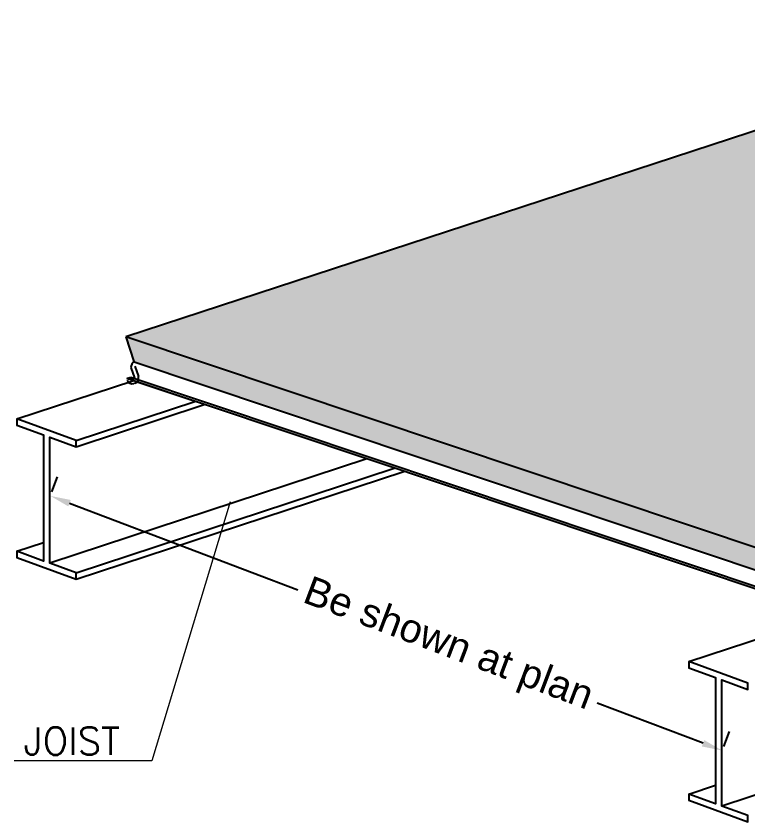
# Model space of a CAD drawing. Header units: inches. Extents: x 1387 to 2676, y -3005 to -2136.
# Drawn here: x 2511.71 to 2518.13, y -2974.33 to -2967.26 of the extents above; entities that cross this region are included whole.
import ezdxf
from ezdxf.enums import TextEntityAlignment as Align

# ---------------------------------------------------------------- set-up
doc = ezdxf.new("R2010")
doc.units = ezdxf.units.IN
doc.header["$MEASUREMENT"] = 0
doc.linetypes.add('HIDDEN', pattern=[0.375, 0.25, -0.125])
doc.layers.add('27', color=122, linetype='Continuous', lineweight=25)
doc.layers.add('30', color=86, linetype='Continuous', lineweight=18)
for name, color, linetype in [('8', 1, 'HIDDEN'), ('9', 9, 'Continuous'), ('DIMLINES', 4, 'Continuous')]:
    doc.layers.add(name, color=color, linetype=linetype)
doc.styles.add('Akam', font='romansp.shx')
doc.styles.get("Standard").update_dxf_attribs({"font": 'arial.ttf'})
doc.dimstyles.get("Standard").update_dxf_attribs({"dimtxt": 0.25, "dimasz": 0.18, "dimexe": 0.18, "dimexo": 0.0625, "dimgap": 0.09, "dimtad": 0, "dimdec": 0, "dimlfac": 100, "dimzin": 0, "dimdsep": 46, "dimtxsty": 'Standard', "dimcen": 0.09, "dimadec": 0, "dimazin": 0, "dimtfac": 1, "dimtdec": 0, "dimtofl": 0, "dimtmove": 0, "dimatfit": 3, "dimfxl": 1, "dimtolj": 1, "dimtzin": 0, "dimarcsym": 0})

# ---------------------------------------------------------------- blocks, each defined once
blk = doc.blocks.new('*D443')
at = {"layer": 'Defpoints', "color": 0, "transparency": 16777216}
for p in [(2512.01, -2971.4698), (2512.0019, -2971.4912), (2517.8992, -2973.7256)]:
    blk.add_point(p, dxfattribs=at)
at = {"layer": 'DIMLINES', "color": 0, "lineweight": -2, "transparency": 16777216}
for p, q in [((2512.024, -2971.4328), (2512.0738, -2971.3015)), ((2512.1783, -2971.5336), (2514.1823, -2972.2928)), ((2517.739, -2973.6404), (2516.8098, -2973.2883)), ((2517.9213, -2973.6671), (2517.971, -2973.5358))]:
    blk.add_line(p, q, dxfattribs=at)
at = {"layer": 'DIMLINES', "color": 0, "transparency": 16777216}
for points in [[(2512.189, -2971.5055), (2512.1677, -2971.5616), (2512.01, -2971.4698)], [(2517.7496, -2973.6123), (2517.7283, -2973.6684), (2517.9073, -2973.7041)]]:
    blk.add_solid(points, dxfattribs=at)
at = {"layer": 'DIMLINES', "color": 0, "transparency": 16777216, "insert": (2515.496, -2972.7906), "char_height": 0.25, "attachment_point": 5, "rotation": 339.24937}
blk.add_mtext('\\A1;Be shown at plan', dxfattribs=at)

msp = doc.modelspace()

# ---------------------------------------------------------------- hatches: boundary and pattern name
msp.add_hatch(color=252).paths.add_polyline_path([(2512.673347, -2970.074798), (2518.972506, -2972.18273), (2520.349505, -2971.731743), (2520.187412, -2970.810752), (2521.306742, -2969.837715), (2520.814237, -2969.065995), (2521.597767, -2968.808755), (2522.293986, -2967.602646), (2521.268923, -2967.259622)])
at = {"layer": '8'}
h = msp.add_hatch(dxfattribs=at)
h.set_pattern_fill('AR-CONC', color=256, scale=0.05, style=0)
h.set_pattern_definition([(50, (3546.2251, -3157.31574), (0.35863009, -0.03137607), [0.0375, -0.4125]), (355, (3546.2251, -3157.31574), (-0.06937567, 0.37609607), [0.03, -0.33]), (100.451444, (3546.255, -3157.31835), (0.28925442, 0.34472), [0.0318701, -0.35057106]), (46.1842, (3546.2251, -3157.21574), (0.53362067, -0.08275964), [0.05625, -0.61875]), (96.635635, (3546.26957, -3157.22263), (0.46733097, 0.4870593), [0.04780517, -0.52585688]), (351.184164, (3546.2251, -3157.21574), (0.46733097, 0.4870593), [0.045, -0.495]), (21, (3546.2751, -3157.24074), (0.29845353, -0.201309445), [0.0375, -0.4125]), (326, (3546.2751, -3157.24074), (0.12165767, 0.36257502), [0.03, -0.33]), (71.451445, (3546.29997, -3157.2575), (0.42011119, 0.16126558), [0.0318701, -0.35057106]), (37.5, (3546.2251, -3157.31574), (0.006079928, 0.166446927), [0, -0.326, 0, -0.335, 0, -0.33125]), (7.5, (3546.2251, -3157.31574), (0.13153477, 0.197205856), [0, -0.191, 0, -0.3185, 0, -0.12625]), (327.5, (3546.1136, -3157.31574), (0.266911218, -0.011277436), [0, -0.125, 0, -0.39, 0, -0.5175]), (317.5, (3546.0636, -3157.31574), (0.291593085, 0.05005249), [0, -0.1625, 0, -0.259, 0, -0.3675])])
h.paths.add_polyline_path([(2520.104133, -2972.050659), (2520.395927, -2971.955092), (2520.421624, -2971.983851), (2520.45323, -2971.9735), (2520.456936, -2971.935111), (2520.379333, -2971.721974), (2520.349505, -2971.731743), (2518.972506, -2972.18273), (2512.673347, -2970.074798), (2512.743908, -2970.290242, 0.027097), (2512.738544, -2970.294474), (2519.037702, -2972.402406, -0.027097), (2519.043067, -2972.398174), (2519.327159, -2972.305129), (2519.580547, -2972.584138), (2519.769109, -2972.522381), (2519.772815, -2972.483992), (2519.850633, -2972.458506), (2519.876331, -2972.487265), (2520.064893, -2972.425508)])
h.paths.add_polyline_path([(2520.255606, -2971.018967), (2521.374935, -2970.04593), (2521.265136, -2969.873882), (2520.187412, -2970.810752), (2520.349505, -2971.731743), (2520.379333, -2971.721974)])
h.paths.add_polyline_path([(2521.665961, -2969.016971), (2522.31927, -2967.796502), (2522.251077, -2967.588287), (2521.597767, -2968.808755), (2520.814237, -2969.065995), (2520.935912, -2969.256652)])

# ---------------------------------------------------------------- linework, layer by layer
at = {"color": 5}
for p, q in [((2521.268923, -2967.259622), (2512.673347, -2970.074798)), ((2518.972506, -2972.18273), (2512.673347, -2970.074798)), ((2512.673347, -2970.074798), (2512.743908, -2970.290242)), ((2513.254515, -2970.632394), (2512.770592, -2970.470456))]:
    msp.add_line(p, q, dxfattribs=at)
for p, q in [((2512.717169, -2970.343026), (2512.747217, -2970.434772)), ((2519.037267, -2972.40226), (2512.738108, -2970.294328)), ((2512.752513, -2970.33145), (2512.782561, -2970.423197)), ((2512.679767, -2970.440062), (2512.71511, -2970.428487)), ((2518.978925, -2972.547994), (2512.679767, -2970.440062)), ((2512.71511, -2970.428487), (2519.014269, -2972.536419)), ((2512.72008, -2970.44366), (2512.71511, -2970.428487)), ((2512.74187, -2970.445329), (2512.730637, -2970.449008)), ((2512.753445, -2970.480673), (2512.742212, -2970.484352))]:
    msp.add_line(p, q)
for centre, radius, start, end in [((2512.780243, -2970.341813), 0.063086, 125.1671923, 181.1015562), ((2512.728032, -2970.441056), 0.045559, 198.1343743, 288.1343743), ((2512.728032, -2970.441056), 0.008368, 198.1343743, 288.1343743), ((2512.739265, -2970.437377), 0.008368, 288.1343743, 18.1343743), ((2512.739265, -2970.437377), 0.045559, 288.1343743, 18.1343743)]:
    msp.add_arc(centre, radius, start, end)
at = {"layer": '30'}
for p, q in [((2513.588739, -2971.522516), (2512.900936, -2973.795739)), ((2512.900936, -2973.795739), (2511.692871, -2973.795739))]:
    msp.add_line(p, q, dxfattribs=at)
at = {"layer": '9'}
for p, q in [((2511.715827, -2970.793759), (2512.734808, -2970.458481)), ((2512.23594, -2970.982901), (2513.277663, -2970.64014)), ((2512.23594, -2971.038245), (2513.360535, -2970.667872)), ((2512.23594, -2972.145118), (2515.028859, -2971.226156)), ((2512.23594, -2972.200462), (2515.112249, -2971.254061)), ((2511.715827, -2971.955976), (2511.949878, -2971.878919)), ((2517.613095, -2972.923315), (2518.850597, -2972.516136)), ((2517.613095, -2974.085532), (2517.847146, -2974.008475))]:
    msp.add_line(p, q, dxfattribs=at)
for points in [[(2511.715827, -2970.793759), (2511.715827, -2970.849103), (2511.949878, -2970.934217), (2511.949878, -2972.04109), (2511.715827, -2971.955976), (2511.715827, -2972.01132), (2512.23594, -2972.200462), (2512.23594, -2972.145118), (2512.005222, -2972.061216), (2512.005222, -2970.954343), (2512.23594, -2971.038245), (2512.23594, -2970.982901)], [(2517.613095, -2972.923315), (2517.613095, -2972.978659), (2517.847146, -2973.063773), (2517.847146, -2974.170646), (2517.613095, -2974.085532), (2517.613095, -2974.140876), (2518.133208, -2974.330018), (2518.133208, -2974.274674), (2517.902489, -2974.190772), (2517.902489, -2973.083899), (2518.133208, -2973.167801), (2518.133208, -2973.112458)]]:
    msp.add_lwpolyline(points, close=True, dxfattribs=at)
for points in [[(2527.956616, -2970.882632), (2517.902489, -2974.190772)], [(2514.788052, -2971.145573), (2512.005222, -2972.061216)]]:
    msp.add_lwpolyline(points, dxfattribs=at)

# ---------------------------------------------------------------- texts
at = {"layer": '27', "linetype": 'Continuous', "style": 'Akam'}
msp.add_text('JOIST', height=0.24, dxfattribs=at).set_placement((2512.619807, -2973.740515), align=Align.RIGHT)

# ---------------------------------------------------------------- dimensions: what is measured, and where the dimension line sits
at = {"layer": 'DIMLINES'}
dim = msp.add_linear_dim(base=(2512.010008, -2971.469778), p1=(2517.899157, -2973.725555), p2=(2512.001889, -2971.491206), angle=159.2493673, text='Be shown at plan', dimstyle='Standard', dxfattribs=at)
dim.commit()
dim.dimension.update_dxf_attribs({"geometry": '*D443', "text_midpoint": (2515.496022, -2972.790555), "dimtype": 161})

doc.saveas('drawing.dxf')
